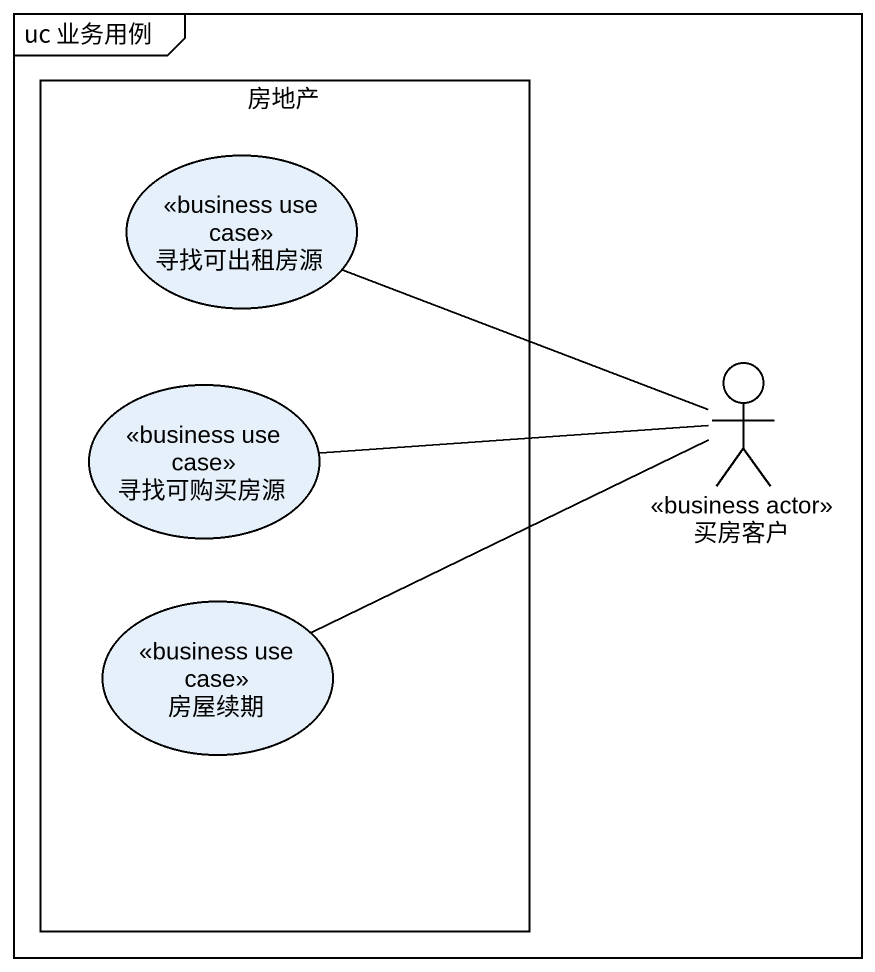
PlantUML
@startuml
mainframe uc 业务用例
rectangle 房地产 {
  usecase 寻找可出租房源 <<business use case>>
  usecase 寻找可购买房源 <<business use case>>
  usecase 房屋续期 <<business use case>>
}
actor 买房客户 <<business actor>>
买房客户 -left- 寻找可出租房源
买房客户 -left- 寻找可购买房源
买房客户 -left- 房屋续期
@enduml
